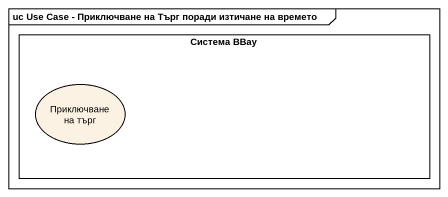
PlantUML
@startuml
mainframe uc Use Case - Приключване на Търг поради изтичане на времето
rectangle "Система BBay" as Система_BBay {
  usecase "Приключване на търг" as Приключване_на_търг
}
@enduml
